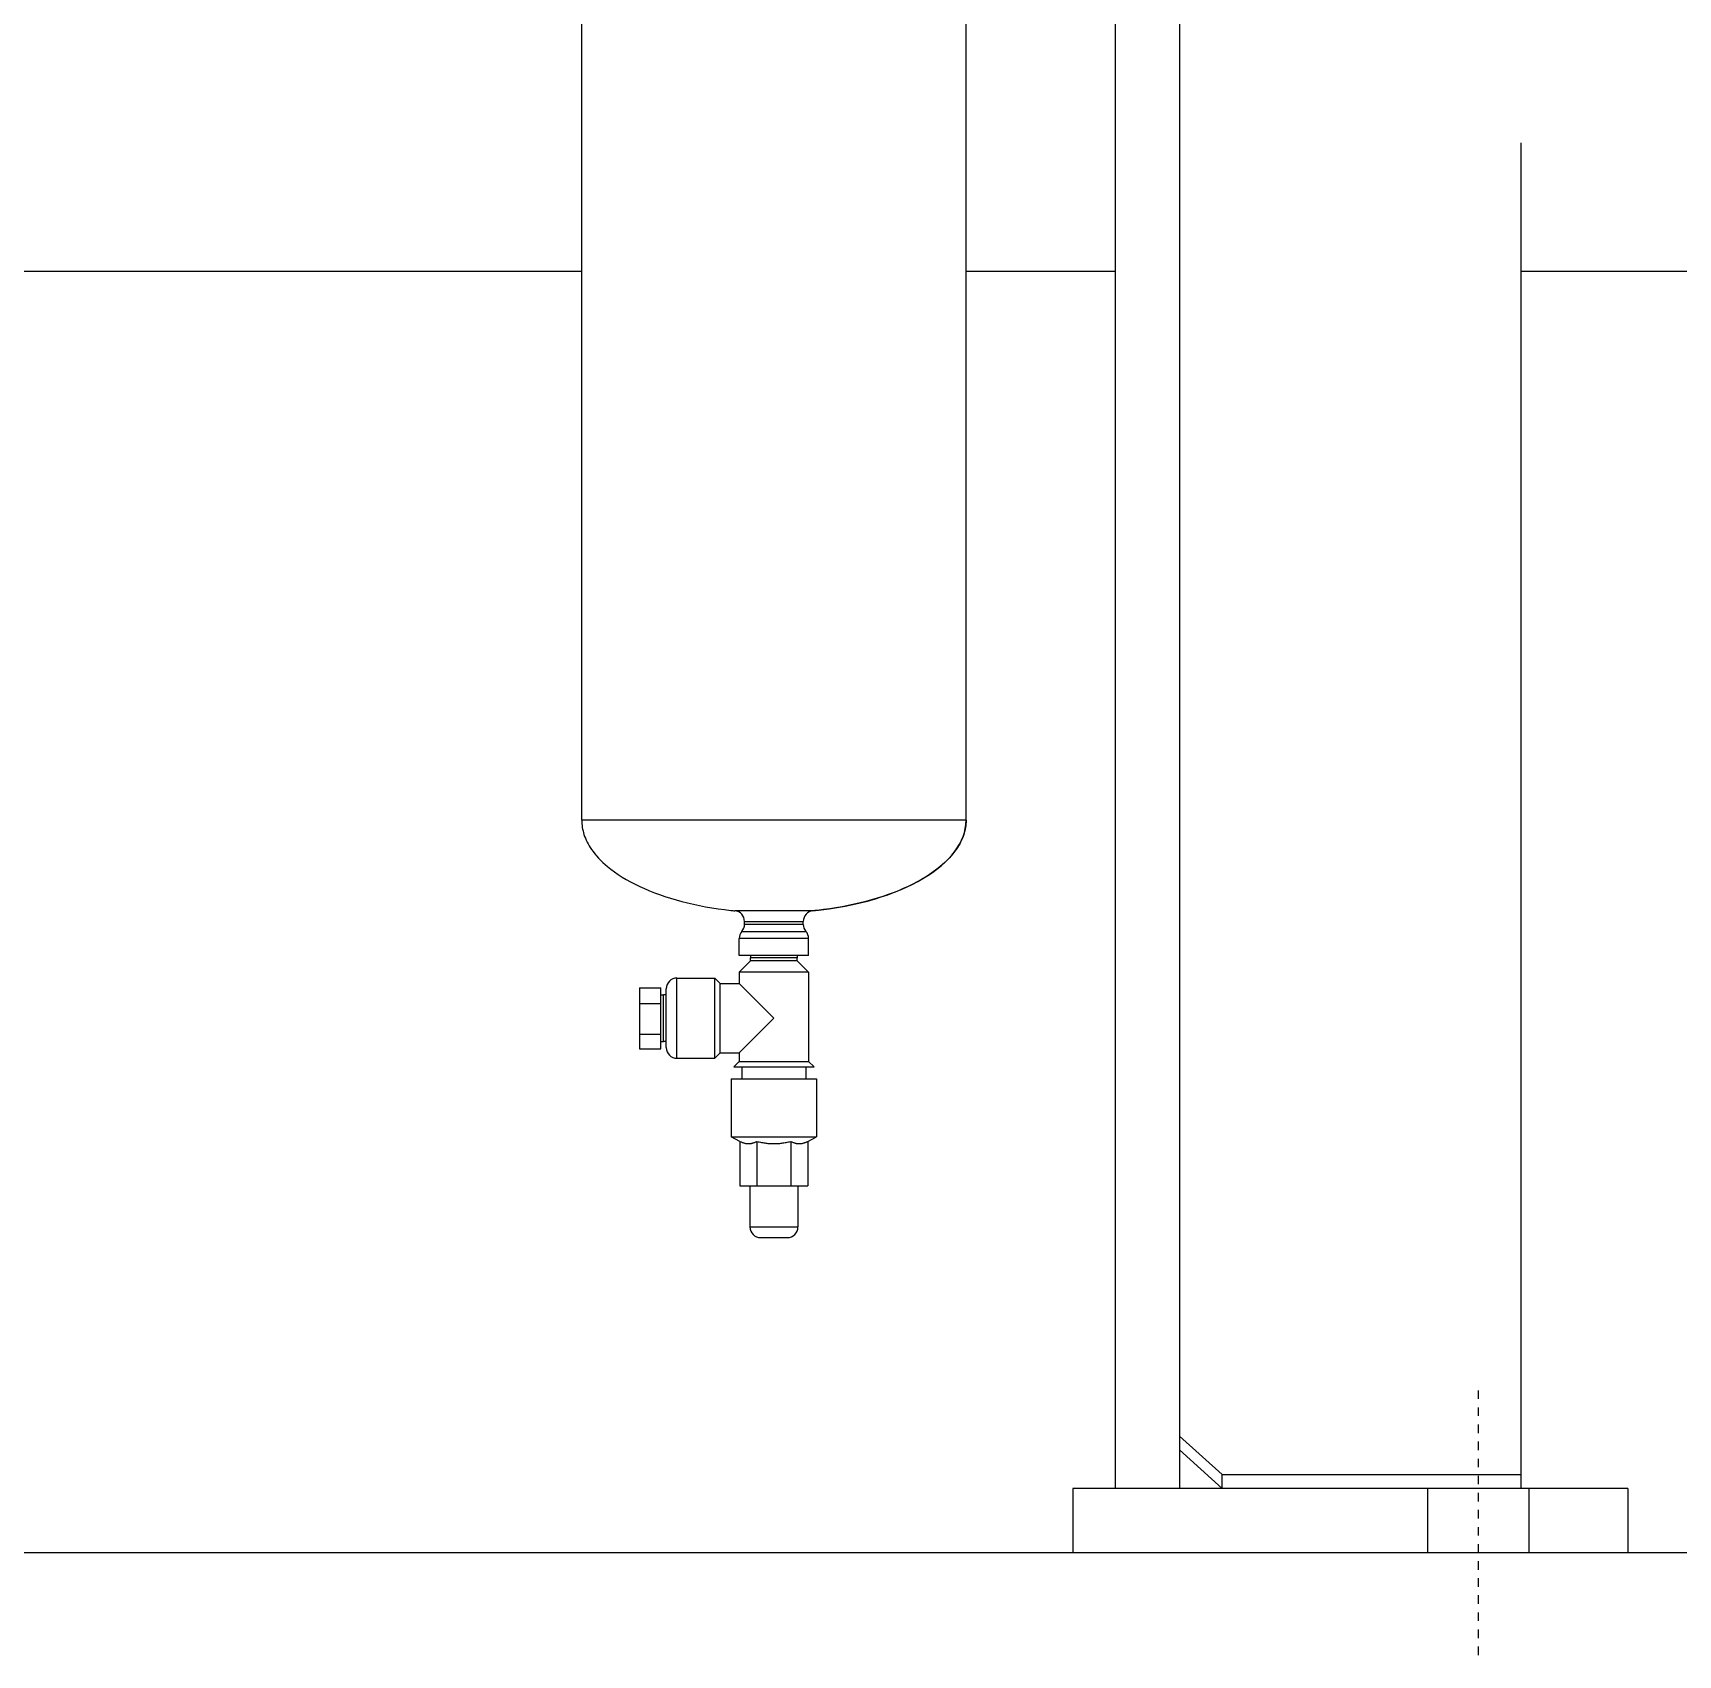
# Model space of a CAD drawing. Header units: inches. Extents: x -883 to 808, y -248 to 1051.
# Drawn here: x 309.21 to 328.47, y -177.88 to -158.88 of the extents above; entities that cross this region are included whole.
import ezdxf

# ---------------------------------------------------------------- set-up
doc = ezdxf.new("R2010")
doc.units = ezdxf.units.IN
doc.header["$MEASUREMENT"] = 0
doc.linetypes.add('CHAIN', pattern=[0.7087, 0.4724, -0.0591, 0.1181, -0.0591])
doc.layers.get('0').update_dxf_attribs({"linetype": 'CONTINUOUS'})
doc.layers.add('EQUIPMENT - COMPRESSORS', color=41, linetype='CONTINUOUS')
doc.layers.add('TEXT', color=7, linetype='CONTINUOUS')

# ---------------------------------------------------------------- blocks, each defined once
blk = doc.blocks.new('A$Ce5854fb8')
for p, q in [((92.98, 1.952), (92.98, 26.327)), ((92.98, 1.952), (92.98, 26.327)), ((93.73, 26.327), (93.73, 1.952)), ((93.73, 26.327), (93.73, 1.952)), ((86.73, 9.776), (86.73, 23.599)), ((91.23, 9.776), (91.23, 23.599)), ((97.729, 2.113), (97.729, 17.711)), ((97.73, 2.113), (97.73, 17.711)), ((97.73, 2.113), (97.73, 17.711)), ((86.73, 16.202), (61.492, 16.202)), ((86.73, 16.202), (61.492, 16.202)), ((86.73, 16.202), (61.492, 16.202)), ((92.98, 16.202), (91.23, 16.202)), ((92.98, 16.202), (91.23, 16.202)), ((92.98, 16.202), (91.23, 16.202)), ((108.289, 16.202), (97.73, 16.202)), ((108.289, 16.202), (97.73, 16.202)), ((108.289, 16.202), (97.73, 16.202)), ((91.23, 9.776), (86.73, 9.776)), ((89.436, 8.716), (88.527, 8.716)), ((88.636, 8.557), (88.636, 8.592)), ((89.321, 8.557), (88.636, 8.557)), ((88.639, 8.592), (89.324, 8.592)), ((89.324, 8.557), (89.324, 8.592)), ((89.386, 8.392), (88.574, 8.392)), ((88.574, 8.194), (88.574, 8.392)), ((88.605, 8.475), (89.352, 8.475)), ((89.386, 8.194), (89.386, 8.392)), ((88.706, 8.131), (88.572, 7.997)), ((89.386, 8.194), (88.574, 8.194)), ((88.707, 8.194), (88.706, 8.165)), ((89.253, 8.165), (88.706, 8.165)), ((88.706, 8.131), (88.706, 8.165)), ((89.253, 8.131), (88.706, 8.131)), ((89.252, 8.194), (89.253, 8.165)), ((89.253, 8.131), (89.253, 8.165)), ((89.253, 8.131), (89.387, 7.997)), ((87.845, 6.989), (87.845, 7.929)), ((87.845, 7.929), (88.29, 7.929)), ((88.29, 6.989), (88.29, 7.929)), ((88.352, 7.866), (88.29, 7.929)), ((89.387, 7.997), (88.572, 7.997)), ((88.572, 7.997), (88.572, 7.866)), ((89.387, 7.997), (89.387, 6.951)), ((87.405, 7.816), (87.655, 7.816)), ((87.405, 7.816), (87.405, 7.63)), ((87.655, 7.63), (87.655, 7.816)), ((87.655, 7.732), (87.689, 7.732)), ((87.689, 7.185), (87.689, 7.732)), ((87.72, 7.731), (87.689, 7.732)), ((87.72, 7.114), (87.72, 7.804)), ((88.352, 7.051), (88.352, 7.866)), ((88.352, 7.866), (88.572, 7.866)), ((88.572, 7.866), (88.98, 7.459)), ((87.405, 7.63), (87.655, 7.63)), ((87.405, 7.63), (87.405, 7.272)), ((87.655, 7.272), (87.655, 7.63)), ((88.572, 7.051), (88.98, 7.459)), ((87.405, 7.272), (87.655, 7.272)), ((87.405, 7.272), (87.405, 7.101)), ((87.655, 7.101), (87.655, 7.272)), ((87.655, 7.185), (87.689, 7.185)), ((87.72, 7.186), (87.689, 7.185)), ((87.405, 7.101), (87.655, 7.101)), ((87.845, 6.989), (88.29, 6.989)), ((88.352, 7.051), (88.29, 6.989)), ((88.352, 7.051), (88.572, 7.051)), ((88.572, 6.951), (88.51, 6.889)), ((88.572, 7.051), (88.572, 6.951)), ((88.572, 6.951), (89.387, 6.951)), ((89.387, 6.951), (89.45, 6.889)), ((88.48, 6.747), (89.48, 6.747)), ((88.48, 6.747), (88.48, 6.069)), ((88.51, 6.889), (89.45, 6.889)), ((88.605, 6.889), (88.605, 6.747)), ((89.355, 6.889), (89.355, 6.747)), ((89.48, 6.747), (89.48, 6.069)), ((88.48, 6.069), (89.48, 6.069)), ((88.583, 6.016), (88.48, 6.069)), ((88.583, 6.016), (88.583, 5.497)), ((88.781, 6.016), (88.781, 5.497)), ((89.178, 6.016), (89.178, 5.497)), ((89.377, 6.016), (89.48, 6.069)), ((89.377, 6.016), (89.377, 5.497)), ((88.583, 5.497), (88.781, 5.497)), ((88.699, 5.497), (88.699, 5.014)), ((88.781, 5.497), (89.178, 5.497)), ((89.178, 5.497), (89.377, 5.497)), ((89.261, 5.497), (89.261, 5.014)), ((88.699, 5.014), (89.261, 5.014)), ((88.824, 4.889), (89.136, 4.889)), ((93.73, 2.565), (94.23, 2.113)), ((93.73, 2.565), (94.23, 2.113)), ((93.73, 2.564), (94.229, 2.113)), ((93.73, 2.403), (94.229, 1.952)), ((98.979, 1.952), (92.479, 1.952)), ((92.479, 1.952), (92.479, 1.202)), ((98.98, 1.952), (92.48, 1.952)), ((92.48, 1.952), (92.48, 1.202)), ((98.98, 1.952), (92.48, 1.952)), ((92.48, 1.952), (92.48, 1.202)), ((94.229, 2.113), (97.729, 2.113)), ((94.229, 1.952), (94.229, 2.113)), ((94.23, 2.113), (97.73, 2.113)), ((94.23, 1.952), (94.23, 2.113)), ((94.23, 2.113), (97.73, 2.113)), ((94.23, 1.952), (94.23, 2.113)), ((97.729, 1.952), (97.729, 2.113)), ((97.73, 1.952), (97.73, 2.113)), ((97.73, 1.952), (97.73, 2.113)), ((98.979, 1.952), (98.979, 1.202)), ((98.98, 1.952), (98.98, 1.202)), ((98.98, 1.952), (98.98, 1.202)), ((92.479, 1.202), (98.979, 1.202)), ((92.48, 1.202), (98.98, 1.202)), ((92.48, 1.202), (98.98, 1.202))]:
    blk.add_line(p, q)
at = {"linetype": 'CHAIN', "ltscale": 0.182112}
blk.add_line((97.23, 0), (97.23, 3.154), dxfattribs=at)
blk.add_line((97.23, 0), (97.23, 3.154), dxfattribs=at)
at = {"ltscale": 0.148466}
for p, q in [((96.636, 1.202), (96.636, 1.952)), ((97.824, 1.202), (97.824, 1.952))]:
    blk.add_line(p, q, dxfattribs=at)
for centre, start, end in [((88.511, 8.592), 0, 84.3107), ((89.449, 8.592), 95.6893, 180), ((89.449, 8.592), 95.6893, 180), ((88.511, 8.557), 318.5904, 0), ((88.511, 8.557), 318.5904, 0), ((89.449, 8.557), 180, 221.4096), ((88.699, 8.392), 138.5904, 180), ((89.261, 8.392), 0, 41.4096), ((87.845, 7.804), 90, 180), ((87.845, 7.114), 180, 270), ((88.824, 5.014), 180, 270), ((89.136, 5.014), 270, 0)]:
    blk.add_arc(centre, 0.125, start, end)
blk.add_ellipse((88.98, 9.776), major_axis=(2.25, 0), ratio=0.480978, start_param=4.916632, end_param=6.283185)
for points in [[(86.73, 9.776), (86.73, 9.72), (86.739, 9.665), (86.775, 9.551), (86.805, 9.492), (86.892, 9.366), (86.955, 9.298), (87.135, 9.149), (87.262, 9.07), (87.555, 8.932), (87.721, 8.873), (88.081, 8.779), (88.275, 8.743), (88.491, 8.719), (88.507, 8.718), (88.523, 8.716)], [(91.23, 9.776), (91.23, 9.72), (91.221, 9.665), (91.184, 9.551), (91.155, 9.492), (91.067, 9.366), (91.004, 9.298), (90.825, 9.149), (90.698, 9.07), (90.405, 8.932), (90.238, 8.873), (89.878, 8.779), (89.685, 8.743), (89.469, 8.719), (89.453, 8.718), (89.436, 8.716)]]:
    blk.add_open_spline(points, degree=3, knots=[0, 0, 0, 0, 0.153913, 0.153913, 0.319845, 0.319845, 0.524315, 0.524315, 0.797625, 0.797625, 1.070936, 1.070936, 1.344247, 1.344247, 1.366553, 1.366553, 1.366553, 1.366553])
for points in [[(88.583, 6.016), (88.682, 5.966), (88.781, 6.016)], [(88.781, 6.016), (88.98, 5.966), (89.178, 6.016)], [(89.178, 6.016), (89.277, 5.966), (89.377, 6.016)]]:
    blk.add_rational_spline(points, [1.13915850988, 1.31538694466, 1.13915850988], degree=2)

msp = doc.modelspace()

# ---------------------------------------------------------------- linework, layer by layer
at = {"layer": 'TEXT'}
msp.add_line((-757.14091, -176.67593), (707.13671, -176.67593), dxfattribs=at)

# ---------------------------------------------------------------- block references
at = {"layer": 'EQUIPMENT - COMPRESSORS'}
msp.add_blockref('A$Ce5854fb8', (228.90563, -177.87785), dxfattribs=at)

doc.saveas('drawing.dxf')
